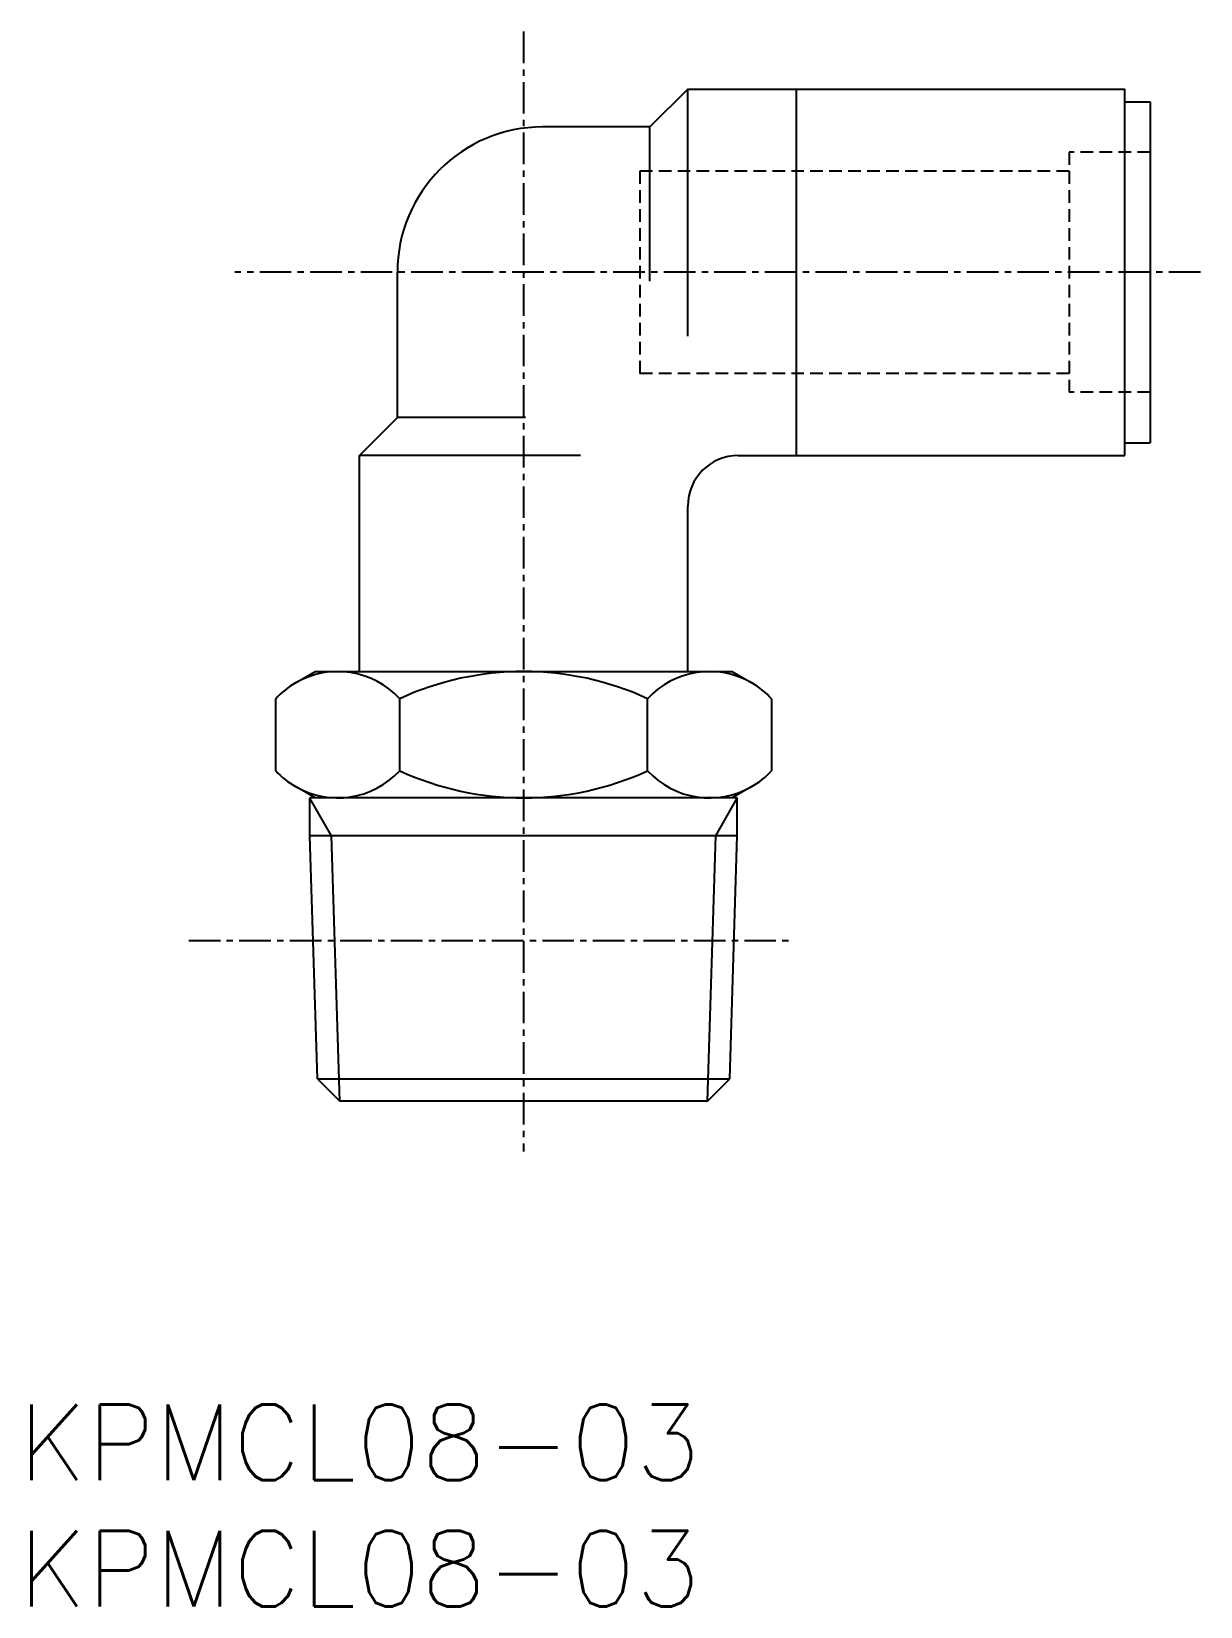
# Model space of a CAD drawing. Extents: x 0.5 to 46.8, y 0 to 62.3.
import ezdxf

# ---------------------------------------------------------------- set-up
doc = ezdxf.new("R2010")
doc.units = 0
doc.linetypes.add('CENTER', pattern=[2, 1.25, -0.25, 0.25, -0.25])
doc.linetypes.add('DASHED', pattern=[0.75, 0.5, -0.25])
doc.layers.get('0').update_dxf_attribs({"linetype": 'CONTINUOUS'})
doc.layers.add('CENTER', color=1, linetype='CENTER')
doc.styles.get("Standard").update_dxf_attribs({"font": 'txt.shx'})

# ---------------------------------------------------------------- blocks, each defined once
blk = doc.blocks.new('*U7')
at = {"color": 7, "linetype": 'CONTINUOUS'}
blk.add_text('KPMCL08-03', height=3, dxfattribs=at).set_placement((0, 0))
blk = doc.blocks.new('*U8')
at = {"color": 7, "linetype": 'CONTINUOUS'}
blk.add_text('KPMCL08-03', height=3, dxfattribs=at).set_placement((0, 5))

msp = doc.modelspace()

# ---------------------------------------------------------------- linework, layer by layer
at = {"color": 7, "linetype": 'CONTINUOUS'}
for p, q in [((26.5, 60.05), (25, 58.55)), ((26.5, 60.05), (43.8, 60.05)), ((26.5, 50.272), (26.5, 60.05)), ((30.8, 45.55), (30.8, 60.05)), ((43.8, 45.55), (43.8, 60.05)), ((43.8, 59.55), (44.8, 59.55)), ((44.8, 59.55), (44.8, 46.05)), ((25, 58.55), (20.75, 58.55)), ((25, 52.444), (25, 58.55)), ((15, 47.05), (15, 52.8)), ((13.5, 45.55), (15, 47.05)), ((20.075, 47.05), (15, 47.05)), ((13.5, 37), (13.5, 45.55)), ((22.247, 45.55), (13.5, 45.55)), ((28.5, 45.55), (43.8, 45.55)), ((43.8, 46.05), (44.8, 46.05)), ((26.5, 37), (26.5, 43.55)), ((10.968, 36.552), (11.744, 37)), ((11.744, 37), (28.256, 37)), ((28.256, 37), (29.032, 36.552)), ((10.185, 33.074), (10.185, 35.926)), ((15.093, 33.074), (15.093, 35.926)), ((24.907, 33.074), (24.907, 35.926)), ((29.815, 35.926), (29.815, 33.074)), ((11.744, 32), (10.968, 32.448)), ((29.032, 32.448), (28.256, 32)), ((11.539, 30.503), (11.539, 32)), ((28.461, 32), (11.539, 32)), ((28.461, 30.503), (28.461, 32)), ((11.84, 20.884), (11.539, 30.503)), ((28.461, 30.503), (11.539, 30.503)), ((28.16, 20.884), (28.461, 30.503)), ((11.84, 20.884), (12.723, 20)), ((11.84, 20.884), (28.16, 20.884)), ((27.277, 20), (28.16, 20.884)), ((27.277, 20), (12.723, 20))]:
    msp.add_line(p, q, dxfattribs=at)
at = {"color": 3, "linetype": 'DASHED'}
for p, q in [((44.8, 57.55), (41.6, 57.55)), ((41.6, 57.55), (41.6, 48.05)), ((24.6, 56.8), (24.6, 48.8)), ((41.6, 56.8), (24.6, 56.8)), ((41.6, 48.8), (24.6, 48.8)), ((44.8, 48.05), (41.6, 48.05))]:
    msp.add_line(p, q, dxfattribs=at)
at = {"color": 3, "linetype": 'CONTINUOUS'}
for p, q in [((12.395, 30.503), (11.539, 31.986)), ((27.605, 30.503), (28.461, 31.986)), ((12.723, 20), (12.395, 30.503)), ((27.277, 20), (27.605, 30.503))]:
    msp.add_line(p, q, dxfattribs=at)
at = {"color": 7, "linetype": 'CONTINUOUS'}
for centre, radius, start, end in [((20.75, 52.8), 5.75, 90, 180), ((28.5, 43.55), 2, 90, 180), ((12.639, 33.659), 3.341, 42.73444, 120), ((20, 25.248), 11.752, 65.31796, 114.68204), ((27.361, 33.659), 3.341, 60, 137.26556), ((12.639, 33.659), 3.341, 120, 137.26556), ((27.361, 33.659), 3.341, 42.73444, 60), ((12.639, 35.341), 3.341, 222.73444, 240), ((12.639, 35.341), 3.341, 240, 317.26556), ((20, 43.752), 11.752, 245.31796, 294.68204), ((27.361, 35.341), 3.341, 222.73444, 300), ((27.361, 35.341), 3.341, 300, 317.26556)]:
    msp.add_arc(centre, radius, start, end, dxfattribs=at)
at = {"layer": 'CENTER', "color": 1, "linetype": 'CENTER'}
for p, q in [((20, 62.329), (20, 18)), ((46.8, 52.8), (8.569, 52.8)), ((6.742, 26.35), (30.742, 26.35))]:
    msp.add_line(p, q, dxfattribs=at)

# ---------------------------------------------------------------- block references
at = {"color": 7, "linetype": 'CONTINUOUS'}
for name in ['*U8', '*U7']:
    msp.add_blockref(name, (0, 0), dxfattribs=at)

doc.saveas('drawing.dxf')
